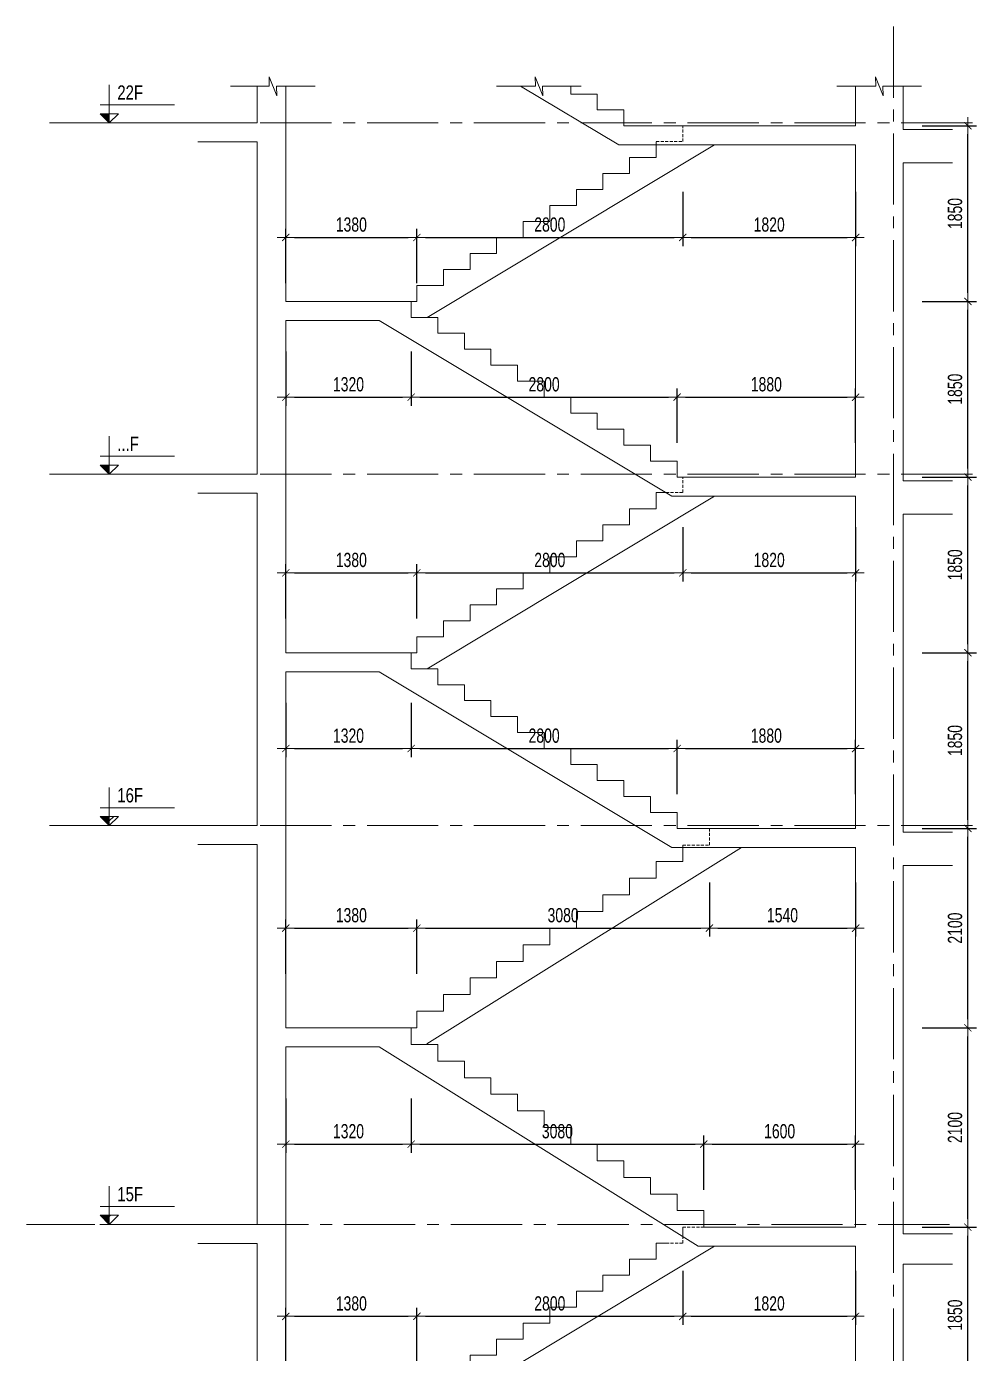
# Model space of a CAD drawing. Header units: millimetres. Extents: x -179076 to 100718, y -27473 to 38481.
# Drawn here: x 12497 to 22499, y -10800 to 3173 of the extents above; entities that cross this region are included whole.
import ezdxf

# ---------------------------------------------------------------- set-up
doc = ezdxf.new("R2010")
doc.units = ezdxf.units.MM
doc.linetypes.add('CENTER2', pattern=[1.125, 0.75, -0.125, 0.125, -0.125])
doc.linetypes.add('HIDDEN2', pattern=[4.7625, 3.175, -1.5875])
doc.layers.get('Defpoints').update_dxf_attribs({"color": 151, "lineweight": 9})
for name, color, linetype, lineweight in [('NDC_S_ANNO', 7, 'Continuous', 20), ('NDC_S_AXIS', 5, 'CENTER2', 13), ('NDC_S_CONTINUOUS', 3, 'Continuous', 20), ('NDC_S_DIM', 1, 'Continuous', 15), ('NDC_S_HIDDEN', 8, 'HIDDEN2', 13), ('NDC_S_SLAB', 2, 'Continuous', 20), ('NDC_S_SYMBOL', 1, 'Continuous', 15), ('NDC_S_TEXT SYMBOL', 7, 'Continuous', 20), ('NDC_S_VN TEXT', 7, 'Continuous', 20)]:
    doc.layers.add(name, color=color, linetype=linetype, lineweight=lineweight)
doc.styles.add('NDC_ANNO', font='', dxfattribs={"width": 0.8})
doc.styles.add('NDC_DIM', font='', dxfattribs={"width": 0.75})
doc.styles.get('NDC_ANNO').set_extended_font_data('Dotum')
doc.styles.get('NDC_DIM').set_extended_font_data('Dotum')
doc.dimstyles.new('NDC_dim_60', dxfattribs={"dimscale": 60, "dimtxt": 2.5, "dimasz": 1.5, "dimexe": 1.5, "dimexo": 2.5, "dimgap": 1, "dimtad": 1, "dimdec": 0, "dimzin": 0, "dimdsep": 46, "dimtxsty": 'NDC_DIM', "dimblk": 'DIMMARK', "dimcen": 0.09, "dimdle": 1.2, "dimclrd": 1, "dimclre": 1, "dimclrt": 3, "dimadec": 0, "dimazin": 0, "dimtfac": 1, "dimtdec": 0, "dimtix": 1, "dimtofl": 0, "dimtmove": 0, "dimatfit": 3, "dimfxl": 8, "dimfxlon": 1, "dimtolj": 1, "dimtzin": 0, "dimarcsym": 0})

# ---------------------------------------------------------------- blocks, each defined once
blk = doc.blocks.new('kata_block_CT')
at = {"layer": 'NDC_S_ANNO'}
blk.add_hatch(color=3, dxfattribs=at).paths.add_polyline_path([(0, 1.6), (-1.61, 1.6), (0, 0)])
at = {"layer": 'NDC_S_ANNO', "ltscale": 50}
h = blk.add_hatch(dxfattribs=at)
h.set_pattern_fill('ANSI31', color=256, scale=1.406, style=0)
h.paths.add_polyline_path([(0, 1.6), (0, 0), (1.61, 1.6)])
for p, q in [((-1.59, 3.14), (11.47, 3.14)), ((11.56, 0), (-1.64, 0))]:
    blk.add_line(p, q, dxfattribs=at)
for points in [[(0, 6.69), (0, 0)], [(0, 0), (-1.61, 1.6), (0, 1.6)], [(0, 0), (1.61, 1.6), (0, 1.6)]]:
    blk.add_lwpolyline(points, dxfattribs=at)
at = {"layer": 'NDC_S_ANNO', "color": 8, "ltscale": 50}
blk.add_lwpolyline([(0, 0), (-1.61, 1.6), (0, 1.6)], dxfattribs=at)
at = {"layer": 'NDC_S_TEXT SYMBOL', "color": 3, "style": 'NDC_ANNO', "width": 0.8}
blk.add_attdef('CT', (1.41, 4.07), '', height=2.5, dxfattribs=at)
blk = doc.blocks.new('DIMMARK')
at = {"layer": 'NDC_S_DIM', "color": 1}
blk.add_line((-1.5, 0), (1, 0), dxfattribs=at)
at = {"layer": 'NDC_S_DIM', "color": 2, "const_width": 0.1}
blk.add_lwpolyline([(-0.42, -0.42), (0.42, 0.42)], dxfattribs=at)
blk = doc.blocks.new('*D479')
at = {"layer": 'Defpoints', "color": 0, "transparency": 16777216}
for p in [(15227, -7371), (16547, -7371), (16547, -8596)]:
    blk.add_point(p, dxfattribs=at)
at = {"layer": 'NDC_S_DIM', "color": 1, "lineweight": -2, "transparency": 16777216}
for p, q in [((15227, -8116), (15227, -8686)), ((16547, -8116), (16547, -8686)), ((15317, -8596), (16457, -8596))]:
    blk.add_line(p, q, dxfattribs=at)
at = {"layer": 'NDC_S_DIM', "color": 1, "lineweight": -2, "transparency": 16777216, "xscale": 90, "yscale": 90, "zscale": 90, "rotation": 180}
blk.add_blockref('DIMMARK', (15227, -8596), dxfattribs=at)
at = {"layer": 'NDC_S_DIM', "color": 1, "lineweight": -2, "transparency": 16777216, "xscale": 90, "yscale": 90, "zscale": 90}
blk.add_blockref('DIMMARK', (16547, -8596), dxfattribs=at)
at = {"layer": 'NDC_S_DIM', "color": 3, "transparency": 16777216, "insert": (15887, -8461), "char_height": 150, "attachment_point": 5, "style": 'NDC_DIM'}
blk.add_mtext('\\A1;1320', dxfattribs=at)
blk = doc.blocks.new('*D480')
at = {"layer": 'Defpoints', "color": 0, "transparency": 16777216}
for p in [(16547, -7371), (19627, -8596), (19627, -9471)]:
    blk.add_point(p, dxfattribs=at)
at = {"layer": 'NDC_S_DIM', "color": 1, "lineweight": -2, "transparency": 16777216}
for p, q in [((16547, -8116), (16547, -8686)), ((19627, -9076), (19627, -8506)), ((16637, -8596), (19537, -8596))]:
    blk.add_line(p, q, dxfattribs=at)
at = {"layer": 'NDC_S_DIM', "color": 1, "lineweight": -2, "transparency": 16777216, "xscale": 90, "yscale": 90, "zscale": 90, "rotation": 180}
blk.add_blockref('DIMMARK', (16547, -8596), dxfattribs=at)
at = {"layer": 'NDC_S_DIM', "color": 1, "lineweight": -2, "transparency": 16777216, "xscale": 90, "yscale": 90, "zscale": 90}
blk.add_blockref('DIMMARK', (19627, -8596), dxfattribs=at)
at = {"layer": 'NDC_S_DIM', "color": 3, "transparency": 16777216, "insert": (18087, -8461), "char_height": 150, "attachment_point": 5, "style": 'NDC_DIM'}
blk.add_mtext('\\A1;3080', dxfattribs=at)
blk = doc.blocks.new('*D481')
at = {"layer": 'Defpoints', "color": 0, "transparency": 16777216}
for p in [(21227, -8596), (19627, -9471), (21227, -9471)]:
    blk.add_point(p, dxfattribs=at)
at = {"layer": 'NDC_S_DIM', "color": 1, "lineweight": -2, "transparency": 16777216}
for p, q in [((19627, -9076), (19627, -8506)), ((21227, -9076), (21227, -8506)), ((19717, -8596), (21137, -8596))]:
    blk.add_line(p, q, dxfattribs=at)
at = {"layer": 'NDC_S_DIM', "color": 1, "lineweight": -2, "transparency": 16777216, "xscale": 90, "yscale": 90, "zscale": 90, "rotation": 180}
blk.add_blockref('DIMMARK', (19627, -8596), dxfattribs=at)
at = {"layer": 'NDC_S_DIM', "color": 1, "lineweight": -2, "transparency": 16777216, "xscale": 90, "yscale": 90, "zscale": 90}
blk.add_blockref('DIMMARK', (21227, -8596), dxfattribs=at)
at = {"layer": 'NDC_S_DIM', "color": 3, "transparency": 16777216, "insert": (20427, -8461), "char_height": 150, "attachment_point": 5, "style": 'NDC_DIM'}
blk.add_mtext('\\A1;1600', dxfattribs=at)
blk = doc.blocks.new('*D482')
at = {"layer": 'Defpoints', "color": 0, "transparency": 16777216}
for p in [(16607, -6321), (15227, -7371), (16607, -7371)]:
    blk.add_point(p, dxfattribs=at)
at = {"layer": 'NDC_S_DIM', "color": 1, "lineweight": -2, "transparency": 16777216}
for p, q in [((15227, -6801), (15227, -6231)), ((16607, -6801), (16607, -6231)), ((15317, -6321), (16517, -6321))]:
    blk.add_line(p, q, dxfattribs=at)
at = {"layer": 'NDC_S_DIM', "color": 1, "lineweight": -2, "transparency": 16777216, "xscale": 90, "yscale": 90, "zscale": 90, "rotation": 180}
blk.add_blockref('DIMMARK', (15227, -6321), dxfattribs=at)
at = {"layer": 'NDC_S_DIM', "color": 1, "lineweight": -2, "transparency": 16777216, "xscale": 90, "yscale": 90, "zscale": 90}
blk.add_blockref('DIMMARK', (16607, -6321), dxfattribs=at)
at = {"layer": 'NDC_S_DIM', "color": 3, "transparency": 16777216, "insert": (15917, -6186), "char_height": 150, "attachment_point": 5, "style": 'NDC_DIM'}
blk.add_mtext('\\A1;1380', dxfattribs=at)
blk = doc.blocks.new('*D483')
at = {"layer": 'Defpoints', "color": 0, "transparency": 16777216}
for p in [(19687, -5446), (19687, -6321), (16607, -7371)]:
    blk.add_point(p, dxfattribs=at)
at = {"layer": 'NDC_S_DIM', "color": 1, "lineweight": -2, "transparency": 16777216}
for p, q in [((19687, -5841), (19687, -6411)), ((16607, -6801), (16607, -6231)), ((16697, -6321), (19597, -6321))]:
    blk.add_line(p, q, dxfattribs=at)
at = {"layer": 'NDC_S_DIM', "color": 1, "lineweight": -2, "transparency": 16777216, "xscale": 90, "yscale": 90, "zscale": 90, "rotation": 180}
blk.add_blockref('DIMMARK', (16607, -6321), dxfattribs=at)
at = {"layer": 'NDC_S_DIM', "color": 1, "lineweight": -2, "transparency": 16777216, "xscale": 90, "yscale": 90, "zscale": 90}
blk.add_blockref('DIMMARK', (19687, -6321), dxfattribs=at)
at = {"layer": 'NDC_S_DIM', "color": 3, "transparency": 16777216, "insert": (18147, -6186), "char_height": 150, "attachment_point": 5, "style": 'NDC_DIM'}
blk.add_mtext('\\A1;3080', dxfattribs=at)
blk = doc.blocks.new('*D484')
at = {"layer": 'Defpoints', "color": 0, "transparency": 16777216}
for p in [(19687, -5446), (21227, -5471), (21227, -6321)]:
    blk.add_point(p, dxfattribs=at)
at = {"layer": 'NDC_S_DIM', "color": 1, "lineweight": -2, "transparency": 16777216}
for p, q in [((19687, -5841), (19687, -6411)), ((21227, -5841), (21227, -6411)), ((19777, -6321), (21137, -6321))]:
    blk.add_line(p, q, dxfattribs=at)
at = {"layer": 'NDC_S_DIM', "color": 1, "lineweight": -2, "transparency": 16777216, "xscale": 90, "yscale": 90, "zscale": 90, "rotation": 180}
blk.add_blockref('DIMMARK', (19687, -6321), dxfattribs=at)
at = {"layer": 'NDC_S_DIM', "color": 1, "lineweight": -2, "transparency": 16777216, "xscale": 90, "yscale": 90, "zscale": 90}
blk.add_blockref('DIMMARK', (21227, -6321), dxfattribs=at)
at = {"layer": 'NDC_S_DIM', "color": 3, "transparency": 16777216, "insert": (20457, -6186), "char_height": 150, "attachment_point": 5, "style": 'NDC_DIM'}
blk.add_mtext('\\A1;1540', dxfattribs=at)
blk = doc.blocks.new('*D485')
at = {"layer": 'Defpoints', "color": 0, "transparency": 16777216}
for p in [(16547, -3421), (15227, -3621), (16547, -4430)]:
    blk.add_point(p, dxfattribs=at)
at = {"layer": 'NDC_S_DIM', "color": 1, "lineweight": -2, "transparency": 16777216}
for p, q in [((15227, -3950), (15227, -4520)), ((16547, -3950), (16547, -4520)), ((15317, -4430), (16457, -4430))]:
    blk.add_line(p, q, dxfattribs=at)
at = {"layer": 'NDC_S_DIM', "color": 1, "lineweight": -2, "transparency": 16777216, "xscale": 90, "yscale": 90, "zscale": 90, "rotation": 180}
blk.add_blockref('DIMMARK', (15227, -4430), dxfattribs=at)
at = {"layer": 'NDC_S_DIM', "color": 1, "lineweight": -2, "transparency": 16777216, "xscale": 90, "yscale": 90, "zscale": 90}
blk.add_blockref('DIMMARK', (16547, -4430), dxfattribs=at)
at = {"layer": 'NDC_S_DIM', "color": 3, "transparency": 16777216, "insert": (15887, -4295), "char_height": 150, "attachment_point": 5, "style": 'NDC_DIM'}
blk.add_mtext('\\A1;1320', dxfattribs=at)
blk = doc.blocks.new('*D486')
at = {"layer": 'Defpoints', "color": 0, "transparency": 16777216}
for p in [(16547, -3421), (19347, -4430), (19347, -5271)]:
    blk.add_point(p, dxfattribs=at)
at = {"layer": 'NDC_S_DIM', "color": 1, "lineweight": -2, "transparency": 16777216}
for p, q in [((16547, -3950), (16547, -4520)), ((16637, -4430), (19257, -4430)), ((19347, -4910), (19347, -4340))]:
    blk.add_line(p, q, dxfattribs=at)
at = {"layer": 'NDC_S_DIM', "color": 1, "lineweight": -2, "transparency": 16777216, "xscale": 90, "yscale": 90, "zscale": 90, "rotation": 180}
blk.add_blockref('DIMMARK', (16547, -4430), dxfattribs=at)
at = {"layer": 'NDC_S_DIM', "color": 1, "lineweight": -2, "transparency": 16777216, "xscale": 90, "yscale": 90, "zscale": 90}
blk.add_blockref('DIMMARK', (19347, -4430), dxfattribs=at)
at = {"layer": 'NDC_S_DIM', "color": 3, "transparency": 16777216, "insert": (17947, -4295), "char_height": 150, "attachment_point": 5, "style": 'NDC_DIM'}
blk.add_mtext('\\A1;2800', dxfattribs=at)
blk = doc.blocks.new('*D487')
at = {"layer": 'Defpoints', "color": 0, "transparency": 16777216}
for p in [(21227, -4430), (19347, -5271), (21227, -5271)]:
    blk.add_point(p, dxfattribs=at)
at = {"layer": 'NDC_S_DIM', "color": 1, "lineweight": -2, "transparency": 16777216}
for p, q in [((19347, -4910), (19347, -4340)), ((19437, -4430), (21137, -4430)), ((21227, -4910), (21227, -4340))]:
    blk.add_line(p, q, dxfattribs=at)
at = {"layer": 'NDC_S_DIM', "color": 1, "lineweight": -2, "transparency": 16777216, "xscale": 90, "yscale": 90, "zscale": 90, "rotation": 180}
blk.add_blockref('DIMMARK', (19347, -4430), dxfattribs=at)
at = {"layer": 'NDC_S_DIM', "color": 1, "lineweight": -2, "transparency": 16777216, "xscale": 90, "yscale": 90, "zscale": 90}
blk.add_blockref('DIMMARK', (21227, -4430), dxfattribs=at)
at = {"layer": 'NDC_S_DIM', "color": 3, "transparency": 16777216, "insert": (20287, -4295), "char_height": 150, "attachment_point": 5, "style": 'NDC_DIM'}
blk.add_mtext('\\A1;1880', dxfattribs=at)
blk = doc.blocks.new('*D488')
at = {"layer": 'Defpoints', "color": 0, "transparency": 16777216}
for p in [(16607, -2580), (15227, -3421), (16607, -3421)]:
    blk.add_point(p, dxfattribs=at)
at = {"layer": 'NDC_S_DIM', "color": 1, "lineweight": -2, "transparency": 16777216}
for p, q in [((15227, -3060), (15227, -2490)), ((16607, -3060), (16607, -2490)), ((15317, -2580), (16517, -2580))]:
    blk.add_line(p, q, dxfattribs=at)
at = {"layer": 'NDC_S_DIM', "color": 1, "lineweight": -2, "transparency": 16777216, "xscale": 90, "yscale": 90, "zscale": 90, "rotation": 180}
blk.add_blockref('DIMMARK', (15227, -2580), dxfattribs=at)
at = {"layer": 'NDC_S_DIM', "color": 1, "lineweight": -2, "transparency": 16777216, "xscale": 90, "yscale": 90, "zscale": 90}
blk.add_blockref('DIMMARK', (16607, -2580), dxfattribs=at)
at = {"layer": 'NDC_S_DIM', "color": 3, "transparency": 16777216, "insert": (15917, -2445), "char_height": 150, "attachment_point": 5, "style": 'NDC_DIM'}
blk.add_mtext('\\A1;1380', dxfattribs=at)
blk = doc.blocks.new('*D489')
at = {"layer": 'Defpoints', "color": 0, "transparency": 16777216}
for p in [(19407, -1732), (19407, -2580), (16607, -3421)]:
    blk.add_point(p, dxfattribs=at)
at = {"layer": 'NDC_S_DIM', "color": 1, "lineweight": -2, "transparency": 16777216}
for p, q in [((19407, -2100), (19407, -2670)), ((16607, -3060), (16607, -2490)), ((16697, -2580), (19317, -2580))]:
    blk.add_line(p, q, dxfattribs=at)
at = {"layer": 'NDC_S_DIM', "color": 1, "lineweight": -2, "transparency": 16777216, "xscale": 90, "yscale": 90, "zscale": 90, "rotation": 180}
blk.add_blockref('DIMMARK', (16607, -2580), dxfattribs=at)
at = {"layer": 'NDC_S_DIM', "color": 1, "lineweight": -2, "transparency": 16777216, "xscale": 90, "yscale": 90, "zscale": 90}
blk.add_blockref('DIMMARK', (19407, -2580), dxfattribs=at)
at = {"layer": 'NDC_S_DIM', "color": 3, "transparency": 16777216, "insert": (18007, -2445), "char_height": 150, "attachment_point": 5, "style": 'NDC_DIM'}
blk.add_mtext('\\A1;2800', dxfattribs=at)
blk = doc.blocks.new('*D490')
at = {"layer": 'Defpoints', "color": 0, "transparency": 16777216}
for p in [(19407, -1732), (21227, -1771), (21227, -2580)]:
    blk.add_point(p, dxfattribs=at)
at = {"layer": 'NDC_S_DIM', "color": 1, "lineweight": -2, "transparency": 16777216}
for p, q in [((19407, -2100), (19407, -2670)), ((21227, -2100), (21227, -2670)), ((19497, -2580), (21137, -2580))]:
    blk.add_line(p, q, dxfattribs=at)
at = {"layer": 'NDC_S_DIM', "color": 1, "lineweight": -2, "transparency": 16777216, "xscale": 90, "yscale": 90, "zscale": 90, "rotation": 180}
blk.add_blockref('DIMMARK', (19407, -2580), dxfattribs=at)
at = {"layer": 'NDC_S_DIM', "color": 1, "lineweight": -2, "transparency": 16777216, "xscale": 90, "yscale": 90, "zscale": 90}
blk.add_blockref('DIMMARK', (21227, -2580), dxfattribs=at)
at = {"layer": 'NDC_S_DIM', "color": 3, "transparency": 16777216, "insert": (20317, -2445), "char_height": 150, "attachment_point": 5, "style": 'NDC_DIM'}
blk.add_mtext('\\A1;1820', dxfattribs=at)
blk = doc.blocks.new('*D491')
at = {"layer": 'Defpoints', "color": 0, "transparency": 16777216}
for p in [(15227, 279), (16547, 279), (16547, -730)]:
    blk.add_point(p, dxfattribs=at)
at = {"layer": 'NDC_S_DIM', "color": 1, "lineweight": -2, "transparency": 16777216}
for p, q in [((15227, -250), (15227, -820)), ((16547, -250), (16547, -820)), ((15317, -730), (16457, -730))]:
    blk.add_line(p, q, dxfattribs=at)
at = {"layer": 'NDC_S_DIM', "color": 1, "lineweight": -2, "transparency": 16777216, "xscale": 90, "yscale": 90, "zscale": 90, "rotation": 180}
blk.add_blockref('DIMMARK', (15227, -730), dxfattribs=at)
at = {"layer": 'NDC_S_DIM', "color": 1, "lineweight": -2, "transparency": 16777216, "xscale": 90, "yscale": 90, "zscale": 90}
blk.add_blockref('DIMMARK', (16547, -730), dxfattribs=at)
at = {"layer": 'NDC_S_DIM', "color": 3, "transparency": 16777216, "insert": (15887, -595), "char_height": 150, "attachment_point": 5, "style": 'NDC_DIM'}
blk.add_mtext('\\A1;1320', dxfattribs=at)
blk = doc.blocks.new('*D492')
at = {"layer": 'Defpoints', "color": 0, "transparency": 16777216}
for p in [(16547, 279), (19347, -730), (19347, -1571)]:
    blk.add_point(p, dxfattribs=at)
at = {"layer": 'NDC_S_DIM', "color": 1, "lineweight": -2, "transparency": 16777216}
for p, q in [((16547, -250), (16547, -820)), ((19347, -1210), (19347, -640)), ((16637, -730), (19257, -730))]:
    blk.add_line(p, q, dxfattribs=at)
at = {"layer": 'NDC_S_DIM', "color": 1, "lineweight": -2, "transparency": 16777216, "xscale": 90, "yscale": 90, "zscale": 90, "rotation": 180}
blk.add_blockref('DIMMARK', (16547, -730), dxfattribs=at)
at = {"layer": 'NDC_S_DIM', "color": 1, "lineweight": -2, "transparency": 16777216, "xscale": 90, "yscale": 90, "zscale": 90}
blk.add_blockref('DIMMARK', (19347, -730), dxfattribs=at)
at = {"layer": 'NDC_S_DIM', "color": 3, "transparency": 16777216, "insert": (17947, -595), "char_height": 150, "attachment_point": 5, "style": 'NDC_DIM'}
blk.add_mtext('\\A1;2800', dxfattribs=at)
blk = doc.blocks.new('*D493')
at = {"layer": 'Defpoints', "color": 0, "transparency": 16777216}
for p in [(21227, -730), (19347, -1571), (21227, -1571)]:
    blk.add_point(p, dxfattribs=at)
at = {"layer": 'NDC_S_DIM', "color": 1, "lineweight": -2, "transparency": 16777216}
for p, q in [((19347, -1210), (19347, -640)), ((21227, -1210), (21227, -640)), ((19437, -730), (21137, -730))]:
    blk.add_line(p, q, dxfattribs=at)
at = {"layer": 'NDC_S_DIM', "color": 1, "lineweight": -2, "transparency": 16777216, "xscale": 90, "yscale": 90, "zscale": 90, "rotation": 180}
blk.add_blockref('DIMMARK', (19347, -730), dxfattribs=at)
at = {"layer": 'NDC_S_DIM', "color": 1, "lineweight": -2, "transparency": 16777216, "xscale": 90, "yscale": 90, "zscale": 90}
blk.add_blockref('DIMMARK', (21227, -730), dxfattribs=at)
at = {"layer": 'NDC_S_DIM', "color": 3, "transparency": 16777216, "insert": (20287, -595), "char_height": 150, "attachment_point": 5, "style": 'NDC_DIM'}
blk.add_mtext('\\A1;1880', dxfattribs=at)
blk = doc.blocks.new('*D494')
at = {"layer": 'Defpoints', "color": 0, "transparency": 16777216}
for p in [(16607, 952), (15227, 279), (16607, 279)]:
    blk.add_point(p, dxfattribs=at)
at = {"layer": 'NDC_S_DIM', "color": 1, "lineweight": -2, "transparency": 16777216}
for p, q in [((15227, 472), (15227, 1042)), ((16607, 472), (16607, 1042)), ((15317, 952), (16517, 952))]:
    blk.add_line(p, q, dxfattribs=at)
at = {"layer": 'NDC_S_DIM', "color": 1, "lineweight": -2, "transparency": 16777216, "xscale": 90, "yscale": 90, "zscale": 90, "rotation": 180}
blk.add_blockref('DIMMARK', (15227, 952), dxfattribs=at)
at = {"layer": 'NDC_S_DIM', "color": 1, "lineweight": -2, "transparency": 16777216, "xscale": 90, "yscale": 90, "zscale": 90}
blk.add_blockref('DIMMARK', (16607, 952), dxfattribs=at)
at = {"layer": 'NDC_S_DIM', "color": 3, "transparency": 16777216, "insert": (15917, 1087), "char_height": 150, "attachment_point": 5, "style": 'NDC_DIM'}
blk.add_mtext('\\A1;1380', dxfattribs=at)
blk = doc.blocks.new('*D495')
at = {"layer": 'Defpoints', "color": 0, "transparency": 16777216}
for p in [(19407, 1961), (19407, 952), (16607, 279)]:
    blk.add_point(p, dxfattribs=at)
at = {"layer": 'NDC_S_DIM', "color": 1, "lineweight": -2, "transparency": 16777216}
for p, q in [((19407, 1432), (19407, 862)), ((16607, 472), (16607, 1042)), ((16697, 952), (19317, 952))]:
    blk.add_line(p, q, dxfattribs=at)
at = {"layer": 'NDC_S_DIM', "color": 1, "lineweight": -2, "transparency": 16777216, "xscale": 90, "yscale": 90, "zscale": 90, "rotation": 180}
blk.add_blockref('DIMMARK', (16607, 952), dxfattribs=at)
at = {"layer": 'NDC_S_DIM', "color": 1, "lineweight": -2, "transparency": 16777216, "xscale": 90, "yscale": 90, "zscale": 90}
blk.add_blockref('DIMMARK', (19407, 952), dxfattribs=at)
at = {"layer": 'NDC_S_DIM', "color": 3, "transparency": 16777216, "insert": (18007, 1087), "char_height": 150, "attachment_point": 5, "style": 'NDC_DIM'}
blk.add_mtext('\\A1;2800', dxfattribs=at)
blk = doc.blocks.new('*D496')
at = {"layer": 'Defpoints', "color": 0, "transparency": 16777216}
for p in [(19407, 1961), (21227, 1929), (21227, 952)]:
    blk.add_point(p, dxfattribs=at)
at = {"layer": 'NDC_S_DIM', "color": 1, "lineweight": -2, "transparency": 16777216}
for p, q in [((19407, 1432), (19407, 862)), ((21227, 1432), (21227, 862)), ((19497, 952), (21137, 952))]:
    blk.add_line(p, q, dxfattribs=at)
at = {"layer": 'NDC_S_DIM', "color": 1, "lineweight": -2, "transparency": 16777216, "xscale": 90, "yscale": 90, "zscale": 90, "rotation": 180}
blk.add_blockref('DIMMARK', (19407, 952), dxfattribs=at)
at = {"layer": 'NDC_S_DIM', "color": 1, "lineweight": -2, "transparency": 16777216, "xscale": 90, "yscale": 90, "zscale": 90}
blk.add_blockref('DIMMARK', (21227, 952), dxfattribs=at)
at = {"layer": 'NDC_S_DIM', "color": 3, "transparency": 16777216, "insert": (20317, 1087), "char_height": 150, "attachment_point": 5, "style": 'NDC_DIM'}
blk.add_mtext('\\A1;1820', dxfattribs=at)
blk = doc.blocks.new('*D500')
at = {"layer": 'Defpoints', "color": 0, "transparency": 16777216}
for p in [(16607, -10409), (15227, -11321), (16607, -11321)]:
    blk.add_point(p, dxfattribs=at)
at = {"layer": 'NDC_S_DIM', "color": 1, "lineweight": -2, "transparency": 16777216}
for p, q in [((15227, -10889), (15227, -10319)), ((16607, -10889), (16607, -10319)), ((15317, -10409), (16517, -10409))]:
    blk.add_line(p, q, dxfattribs=at)
at = {"layer": 'NDC_S_DIM', "color": 1, "lineweight": -2, "transparency": 16777216, "xscale": 90, "yscale": 90, "zscale": 90, "rotation": 180}
blk.add_blockref('DIMMARK', (15227, -10409), dxfattribs=at)
at = {"layer": 'NDC_S_DIM', "color": 1, "lineweight": -2, "transparency": 16777216, "xscale": 90, "yscale": 90, "zscale": 90}
blk.add_blockref('DIMMARK', (16607, -10409), dxfattribs=at)
at = {"layer": 'NDC_S_DIM', "color": 3, "transparency": 16777216, "insert": (15917, -10274), "char_height": 150, "attachment_point": 5, "style": 'NDC_DIM'}
blk.add_mtext('\\A1;1380', dxfattribs=at)
blk = doc.blocks.new('*D501')
at = {"layer": 'Defpoints', "color": 0, "transparency": 16777216}
for p in [(19407, -9639), (19407, -10409), (16607, -11321)]:
    blk.add_point(p, dxfattribs=at)
at = {"layer": 'NDC_S_DIM', "color": 1, "lineweight": -2, "transparency": 16777216}
for p, q in [((19407, -9929), (19407, -10499)), ((16607, -10889), (16607, -10319)), ((16697, -10409), (19317, -10409))]:
    blk.add_line(p, q, dxfattribs=at)
at = {"layer": 'NDC_S_DIM', "color": 1, "lineweight": -2, "transparency": 16777216, "xscale": 90, "yscale": 90, "zscale": 90, "rotation": 180}
blk.add_blockref('DIMMARK', (16607, -10409), dxfattribs=at)
at = {"layer": 'NDC_S_DIM', "color": 1, "lineweight": -2, "transparency": 16777216, "xscale": 90, "yscale": 90, "zscale": 90}
blk.add_blockref('DIMMARK', (19407, -10409), dxfattribs=at)
at = {"layer": 'NDC_S_DIM', "color": 3, "transparency": 16777216, "insert": (18007, -10274), "char_height": 150, "attachment_point": 5, "style": 'NDC_DIM'}
blk.add_mtext('\\A1;2800', dxfattribs=at)
blk = doc.blocks.new('*D502')
at = {"layer": 'Defpoints', "color": 0, "transparency": 16777216}
for p in [(19407, -9639), (21227, -9671), (21227, -10409)]:
    blk.add_point(p, dxfattribs=at)
at = {"layer": 'NDC_S_DIM', "color": 1, "lineweight": -2, "transparency": 16777216}
for p, q in [((19407, -9929), (19407, -10499)), ((21227, -9929), (21227, -10499)), ((19497, -10409), (21137, -10409))]:
    blk.add_line(p, q, dxfattribs=at)
at = {"layer": 'NDC_S_DIM', "color": 1, "lineweight": -2, "transparency": 16777216, "xscale": 90, "yscale": 90, "zscale": 90, "rotation": 180}
blk.add_blockref('DIMMARK', (19407, -10409), dxfattribs=at)
at = {"layer": 'NDC_S_DIM', "color": 1, "lineweight": -2, "transparency": 16777216, "xscale": 90, "yscale": 90, "zscale": 90}
blk.add_blockref('DIMMARK', (21227, -10409), dxfattribs=at)
at = {"layer": 'NDC_S_DIM', "color": 3, "transparency": 16777216, "insert": (20317, -10274), "char_height": 150, "attachment_point": 5, "style": 'NDC_DIM'}
blk.add_mtext('\\A1;1820', dxfattribs=at)
blk = doc.blocks.new('*D430')
at = {"layer": 'Defpoints', "color": 0, "transparency": 16777216}
for p in [(19627, -9471), (22409, -9471), (16607, -11321)]:
    blk.add_point(p, dxfattribs=at)
at = {"layer": 'NDC_S_DIM', "color": 1, "lineweight": -2, "transparency": 16777216}
for p, q in [((21929, -9471), (22499, -9471)), ((22409, -11231), (22409, -9561)), ((21929, -11321), (22499, -11321))]:
    blk.add_line(p, q, dxfattribs=at)
at = {"layer": 'NDC_S_DIM', "color": 1, "lineweight": -2, "transparency": 16777216, "xscale": 90, "yscale": 90, "zscale": 90}
for p, rotation in [((22409, -9471), 90), ((22409, -11321), 270)]:
    blk.add_blockref('DIMMARK', p, dxfattribs=dict(at, rotation=rotation))
at = {"layer": 'NDC_S_DIM', "color": 3, "transparency": 16777216, "insert": (22274, -10396), "char_height": 150, "attachment_point": 5, "rotation": 90, "style": 'NDC_DIM'}
blk.add_mtext('\\A1;1850', dxfattribs=at)
blk = doc.blocks.new('*D431')
at = {"layer": 'Defpoints', "color": 0, "transparency": 16777216}
for p in [(16607, -7371), (22409, -7371), (19627, -9471)]:
    blk.add_point(p, dxfattribs=at)
at = {"layer": 'NDC_S_DIM', "color": 1, "lineweight": -2, "transparency": 16777216}
for p, q in [((21929, -7371), (22499, -7371)), ((22409, -9381), (22409, -7461)), ((21929, -9471), (22499, -9471))]:
    blk.add_line(p, q, dxfattribs=at)
at = {"layer": 'NDC_S_DIM', "color": 1, "lineweight": -2, "transparency": 16777216, "xscale": 90, "yscale": 90, "zscale": 90}
for p, rotation in [((22409, -7371), 90), ((22409, -9471), 270)]:
    blk.add_blockref('DIMMARK', p, dxfattribs=dict(at, rotation=rotation))
at = {"layer": 'NDC_S_DIM', "color": 3, "transparency": 16777216, "insert": (22274, -8421), "char_height": 150, "attachment_point": 5, "rotation": 90, "style": 'NDC_DIM'}
blk.add_mtext('\\A1;2100', dxfattribs=at)
blk = doc.blocks.new('*D432')
at = {"layer": 'Defpoints', "color": 0, "transparency": 16777216}
for p in [(19347, -5271), (22409, -5271), (16607, -7371)]:
    blk.add_point(p, dxfattribs=at)
at = {"layer": 'NDC_S_DIM', "color": 1, "lineweight": -2, "transparency": 16777216}
for p, q in [((21929, -5271), (22499, -5271)), ((22409, -7281), (22409, -5361)), ((21929, -7371), (22499, -7371))]:
    blk.add_line(p, q, dxfattribs=at)
at = {"layer": 'NDC_S_DIM', "color": 1, "lineweight": -2, "transparency": 16777216, "xscale": 90, "yscale": 90, "zscale": 90}
for p, rotation in [((22409, -5271), 90), ((22409, -7371), 270)]:
    blk.add_blockref('DIMMARK', p, dxfattribs=dict(at, rotation=rotation))
at = {"layer": 'NDC_S_DIM', "color": 3, "transparency": 16777216, "insert": (22274, -6321), "char_height": 150, "attachment_point": 5, "rotation": 90, "style": 'NDC_DIM'}
blk.add_mtext('\\A1;2100', dxfattribs=at)
blk = doc.blocks.new('*D433')
at = {"layer": 'Defpoints', "color": 0, "transparency": 16777216}
for p in [(16607, -3421), (22409, -3421), (19347, -5271)]:
    blk.add_point(p, dxfattribs=at)
at = {"layer": 'NDC_S_DIM', "color": 1, "lineweight": -2, "transparency": 16777216}
for p, q in [((21929, -3421), (22499, -3421)), ((22409, -5181), (22409, -3511)), ((21929, -5271), (22499, -5271))]:
    blk.add_line(p, q, dxfattribs=at)
at = {"layer": 'NDC_S_DIM', "color": 1, "lineweight": -2, "transparency": 16777216, "xscale": 90, "yscale": 90, "zscale": 90}
for p, rotation in [((22409, -3421), 90), ((22409, -5271), 270)]:
    blk.add_blockref('DIMMARK', p, dxfattribs=dict(at, rotation=rotation))
at = {"layer": 'NDC_S_DIM', "color": 3, "transparency": 16777216, "insert": (22274, -4346), "char_height": 150, "attachment_point": 5, "rotation": 90, "style": 'NDC_DIM'}
blk.add_mtext('\\A1;1850', dxfattribs=at)
blk = doc.blocks.new('*D434')
at = {"layer": 'Defpoints', "color": 0, "transparency": 16777216}
for p in [(19347, -1571), (22409, -1571), (16607, -3421)]:
    blk.add_point(p, dxfattribs=at)
at = {"layer": 'NDC_S_DIM', "color": 1, "lineweight": -2, "transparency": 16777216}
for p, q in [((21929, -1571), (22499, -1571)), ((22409, -3331), (22409, -1661)), ((21929, -3421), (22499, -3421))]:
    blk.add_line(p, q, dxfattribs=at)
at = {"layer": 'NDC_S_DIM', "color": 1, "lineweight": -2, "transparency": 16777216, "xscale": 90, "yscale": 90, "zscale": 90}
for p, rotation in [((22409, -1571), 90), ((22409, -3421), 270)]:
    blk.add_blockref('DIMMARK', p, dxfattribs=dict(at, rotation=rotation))
at = {"layer": 'NDC_S_DIM', "color": 3, "transparency": 16777216, "insert": (22274, -2496), "char_height": 150, "attachment_point": 5, "rotation": 90, "style": 'NDC_DIM'}
blk.add_mtext('\\A1;1850', dxfattribs=at)
blk = doc.blocks.new('*D435')
at = {"layer": 'Defpoints', "color": 0, "transparency": 16777216}
for p in [(16607, 279), (22409, 279), (19347, -1571)]:
    blk.add_point(p, dxfattribs=at)
at = {"layer": 'NDC_S_DIM', "color": 1, "lineweight": -2, "transparency": 16777216}
for p, q in [((21929, 279), (22499, 279)), ((22409, -1481), (22409, 189)), ((21929, -1571), (22499, -1571))]:
    blk.add_line(p, q, dxfattribs=at)
at = {"layer": 'NDC_S_DIM', "color": 1, "lineweight": -2, "transparency": 16777216, "xscale": 90, "yscale": 90, "zscale": 90}
for p, rotation in [((22409, 279), 90), ((22409, -1571), 270)]:
    blk.add_blockref('DIMMARK', p, dxfattribs=dict(at, rotation=rotation))
at = {"layer": 'NDC_S_DIM', "color": 3, "transparency": 16777216, "insert": (22274, -646), "char_height": 150, "attachment_point": 5, "rotation": 90, "style": 'NDC_DIM'}
blk.add_mtext('\\A1;1850', dxfattribs=at)
blk = doc.blocks.new('*D436')
at = {"layer": 'Defpoints', "color": 0, "transparency": 16777216}
for p in [(18787, 2129), (22409, 2129), (16607, 279)]:
    blk.add_point(p, dxfattribs=at)
at = {"layer": 'NDC_S_DIM', "color": 1, "lineweight": -2, "transparency": 16777216}
for p, q in [((21929, 2129), (22499, 2129)), ((22409, 369), (22409, 2039)), ((21929, 279), (22499, 279))]:
    blk.add_line(p, q, dxfattribs=at)
at = {"layer": 'NDC_S_DIM', "color": 1, "lineweight": -2, "transparency": 16777216, "xscale": 90, "yscale": 90, "zscale": 90}
for p, rotation in [((22409, 2129), 90), ((22409, 279), 270)]:
    blk.add_blockref('DIMMARK', p, dxfattribs=dict(at, rotation=rotation))
at = {"layer": 'NDC_S_DIM', "color": 3, "transparency": 16777216, "insert": (22274, 1204), "char_height": 150, "attachment_point": 5, "rotation": 90, "style": 'NDC_DIM'}
blk.add_mtext('\\A1;1850', dxfattribs=at)

msp = doc.modelspace()

# ---------------------------------------------------------------- linework, layer by layer
at = {"layer": 'NDC_S_AXIS', "ltscale": 1000}
for p, q in [((21627, 3173.2), (21627, -25794.5)), ((22457.7, 2158.9), (12740.4, 2158.9)), ((22457.7, -1541.1), (12740.4, -1541.1)), ((22457.7, -1541.1), (12740.4, -1541.1)), ((22457.7, -5241.1), (12740.4, -5241.1)), ((22214.5, -9441.1), (12497.1, -9441.1))]:
    msp.add_line(p, q, dxfattribs=at)
at = {"layer": 'NDC_S_CONTINUOUS'}
for p, q in [((19742.5, 1928.9), (16715.4, 110.8)), ((19742.5, -1771.1), (16715.4, -3589.2)), ((16713, -7540.7), (20024.4, -5471.1)), ((19742.5, -9671.1), (16715.4, -11489.2))]:
    msp.add_line(p, q, dxfattribs=at)
for points in [[(19127, 1928.9), (19127, 1792.6), (18847, 1792.6), (18847, 1624.4), (18567, 1624.4), (18567, 1456.2), (18287, 1456.2), (18287, 1288), (18007, 1288), (18007, 1119.8), (17727, 1119.8), (17727, 951.7), (17447, 951.7), (17447, 783.5), (17167, 783.5), (17167, 615.3), (16887, 615.3), (16887, 447.1), (16607, 447.1), (16607, 278.9), (16547, 278.9)], [(19227.2, -1732.4), (19127, -1732.4), (19127, -1907.4), (18847, -1907.4), (18847, -2075.6), (18567, -2075.6), (18567, -2243.8), (18287, -2243.8), (18287, -2412), (18007, -2412), (18007, -2580.2), (17727, -2580.2), (17727, -2748.3), (17447, -2748.3), (17447, -2916.5), (17167, -2916.5), (17167, -3084.7), (16887, -3084.7), (16887, -3252.9), (16607, -3252.9), (16607, -3421.1), (16547, -3421.1)], [(16547, -7371.1), (16607, -7371.1), (16607, -7196.1), (16887, -7196.1), (16887, -7021.1), (17167, -7021.1), (17167, -6846.1), (17447, -6846.1), (17447, -6671.1), (17727, -6671.1), (17727, -6496.1), (18007, -6496.1), (18007, -6321.1), (18287, -6321.1), (18287, -6146.1), (18567, -6146.1), (18567, -5971.1), (18847, -5971.1), (18847, -5796.1), (19127, -5796.1), (19127, -5621.1), (19407, -5621.1), (19407, -5471.1)], [(19238.6, -9639.2), (19127, -9639.2), (19127, -9807.4), (18847, -9807.4), (18847, -9975.6), (18567, -9975.6), (18567, -10143.8), (18287, -10143.8), (18287, -10312), (18007, -10312), (18007, -10480.2), (17727, -10480.2), (17727, -10648.3), (17447, -10648.3), (17447, -10816.5), (17167, -10816.5), (17167, -10984.7), (16887, -10984.7), (16887, -11152.9), (16607, -11152.9), (16607, -11321.1), (16547, -11321.1)]]:
    msp.add_lwpolyline(points, dxfattribs=at)
at = {"layer": 'NDC_S_HIDDEN', "ltscale": 10}
for points in [[(19127, 1928.9), (19127, 1960.8), (19407, 1960.8), (19407, 2128.9)], [(19231, -1732.4), (19407, -1732.4), (19407, -1571.1)], [(19231, -1732.4), (19407, -1732.4), (19407, -1571.1)], [(19407, -5471.1), (19407, -5446.1), (19687, -5446.1), (19687, -5271.1)], [(19231, -9639.2), (19407, -9639.2), (19407, -9475.6)], [(19231, -9639.2), (19407, -9639.2), (19407, -9475.6)], [(19407, -9569.4), (19407, -9471.1), (19627, -9471.1)], [(19407, -9569.4), (19407, -9471.1), (19627, -9471.1)]]:
    msp.add_lwpolyline(points, dxfattribs=at)
at = {"layer": 'NDC_S_SLAB'}
for p, q in [((14927, 2544.9), (14927, 2158.9)), ((14299.7, 2158.9), (14927, 2158.9)), ((14299.7, 1958.9), (14927, 1958.9)), ((14927, 1958.9), (14927, -1541.1)), ((19291.6, -1771.1), (16211.6, 78.9)), ((14299.7, -1541.1), (14927, -1541.1)), ((14299.7, -1541.1), (14927, -1541.1)), ((15227, -3421.1), (15227, -1541.1)), ((14299.7, -1741.1), (14927, -1741.1)), ((14927, -1741.1), (14927, -5241.1)), ((21227, -1771.1), (19291.6, -1771.1)), ((19291.6, -5471.1), (16211.6, -3621.1)), ((14299.7, -5241.1), (14927, -5241.1)), ((15227, -5241.1), (15227, -7371.1)), ((14299.7, -5441.1), (14927, -5441.1)), ((14927, -5441.1), (14927, -9441.1)), ((21227, -5471.1), (19291.6, -5471.1)), ((21727, -5661.1), (21727, -9541.1)), ((21727, -5661.1), (22247, -5661.1)), ((15227, -7571.1), (15227, -9441.1)), ((16209.7, -7571.1), (15227, -7571.1)), ((19569.7, -9671.1), (16209.7, -7571.1)), ((14299.7, -9441.1), (14927, -9441.1)), ((15227, -11321.1), (15227, -9441.1)), ((14299.7, -9641.1), (14927, -9641.1)), ((14927, -9641.1), (14927, -13141.1)), ((22247, -9541.1), (21727, -9541.1)), ((21227, -9671.1), (19569.7, -9671.1))]:
    msp.add_line(p, q, dxfattribs=at)
for points in [[(15227, 2544.9), (15227, 278.9)], [(21227, 1928.9), (18732, 1928.9), (17697.3, 2544.9)], [(21227, 2128.9), (18787, 2128.9), (18787, 2295.6), (18507, 2295.6), (18507, 2462.3), (18227, 2462.3), (18227, 2544.9)], [(21227, 2544.9), (21227, 2128.9)], [(21727, 2544.9), (21727, 2088.9), (22247, 2088.9)], [(21227, 1928.9), (21227, -1571.1)], [(22247, 1738.9), (21727, 1738.9), (21727, -1611.1), (22247, -1611.1)], [(21227, -1571.1), (19347, -1571.1), (19347, -1402.9), (19067, -1402.9), (19067, -1234.7), (18787, -1234.7), (18787, -1066.5), (18507, -1066.5), (18507, -898.3), (18227, -898.3), (18227, -730.2), (17947, -730.2), (17947, -562), (17667, -562), (17667, -393.8), (17387, -393.8), (17387, -225.6), (17107, -225.6), (17107, -57.4), (16827, -57.4), (16827, 110.8), (16547, 110.8), (16547, 278.9), (15227, 278.9)], [(15227, 78.9), (16211.6, 78.9)], [(15227, -1541.1), (15227, 78.9)], [(21227, -1771.1), (21227, -5271.1)], [(22247, -1961.1), (21727, -1961.1), (21727, -5311.1), (22247, -5311.1)], [(21227, -5271.1), (19347, -5271.1), (19347, -5102.9), (19067, -5102.9), (19067, -4934.7), (18787, -4934.7), (18787, -4766.5), (18507, -4766.5), (18507, -4598.3), (18227, -4598.3), (18227, -4430.2), (17947, -4430.2), (17947, -4262), (17667, -4262), (17667, -4093.8), (17387, -4093.8), (17387, -3925.6), (17107, -3925.6), (17107, -3757.4), (16827, -3757.4), (16827, -3589.2), (16547, -3589.2), (16547, -3421.1), (15227, -3421.1)], [(15227, -3621.1), (16211.6, -3621.1)], [(15227, -5241.1), (15227, -3621.1)], [(21227, -5471.1), (21227, -9471.1), (19627, -9471.1), (19627, -9296.1), (19347, -9296.1), (19347, -9121.1), (19067, -9121.1), (19067, -8946.1), (18787, -8946.1), (18787, -8771.1), (18507, -8771.1), (18507, -8596.1), (18227, -8596.1), (18227, -8421.1), (17947, -8421.1), (17947, -8246.1), (17667, -8246.1), (17667, -8071.1), (17387, -8071.1), (17387, -7896.1), (17107, -7896.1), (17107, -7721.1), (16827, -7721.1), (16827, -7546.1), (16547, -7546.1), (16547, -7371.1), (15227, -7371.1)], [(21227, -9671.1), (21227, -13171.1)], [(22247, -9861.1), (21727, -9861.1), (21727, -13211.1), (22247, -13211.1)]]:
    msp.add_lwpolyline(points, dxfattribs=at)
at = {"layer": 'NDC_S_SYMBOL', "elevation": 0}
for points in [[(14643.6, 2544.9), (15053.3, 2544.9), (15051.1, 2644.9), (15131.1, 2444.9), (15128.9, 2544.9), (15535.2, 2544.9)], [(17445, 2544.9), (17854.6, 2544.9), (17852.4, 2644.9), (17932.4, 2444.9), (17930.3, 2544.9), (18336.6, 2544.9)]]:
    msp.add_lwpolyline(points, dxfattribs=at)
at = {"layer": 'NDC_S_SYMBOL'}
msp.add_lwpolyline([(21029.6, 2544.9), (21439.2, 2544.9), (21437, 2644.9), (21517, 2444.9), (21514.8, 2544.9), (21921.1, 2544.9)], dxfattribs=at)

# ---------------------------------------------------------------- block references
at = {"layer": 'NDC_S_VN TEXT', "xscale": 60, "yscale": 60, "zscale": 60}
for p, values in [((13368.4, 2158.9), {'CT': '22F'}), ((13368.4, -1541.1), {'CT': '...F'}), ((13368.4, -5241.1), {'CT': '16F'}), ((13368.4, -9441.1), {'CT': '15F'}), ((13368.4, -9441.1), {'CT': '15F'})]:
    msp.add_blockref('kata_block_CT', p, dxfattribs=at).add_auto_attribs(values)

# ---------------------------------------------------------------- dimensions: what is measured, and where the dimension line sits
at = {"layer": 'NDC_S_DIM'}
for base, p1, p2, picture, middle in [((22409.4, 2128.9), (16607, 278.9), (18787, 2128.9), '*D436', (22274.3, 1203.9)), ((22409.4, 278.9), (19347, -1571.1), (16607, 278.9), '*D435', (22274.3, -646.1)), ((22409.4, -1571.1), (16607, -3421.1), (19347, -1571.1), '*D434', (22274.3, -2496.1)), ((22409.4, -3421.1), (19347, -5271.1), (16607, -3421.1), '*D433', (22274.3, -4346.1)), ((22409.4, -5271.1), (16607, -7371.1), (19347, -5271.1), '*D432', (22274.3, -6321.1)), ((22409.4, -7371.1), (19627, -9471.1), (16607, -7371.1), '*D431', (22274.3, -8421.1)), ((22409.4, -9471.1), (16607, -11321.1), (19627, -9471.1), '*D430', (22274.3, -10396.1))]:
    dim = msp.add_linear_dim(base=base, p1=p1, p2=p2, angle=90, dimstyle='NDC_dim_60', override={"dimtmove": 1}, dxfattribs=at)
    dim.commit()
    dim.dimension.update_dxf_attribs({"geometry": picture, "text_midpoint": middle})
for base, p1, p2, picture, middle in [((19407, 951.7), (16607, 278.9), (19407, 1960.8), '*D495', (18007, 1086.8)), ((21227, 951.7), (19407, 1960.8), (21227, 1928.9), '*D496', (20317, 1086.8)), ((19347, -730.2), (16547, 278.9), (19347, -1571.1), '*D492', (17947, -595.1)), ((21227, -730.2), (19347, -1571.1), (21227, -1571.1), '*D493', (20287, -595.1)), ((19407, -2580.2), (16607, -3421.1), (19407, -1732.4), '*D489', (18007, -2445.1)), ((21227, -2580.2), (19407, -1732.4), (21227, -1771.1), '*D490', (20317, -2445.1)), ((19347, -4430.2), (16547, -3421.1), (19347, -5271.1), '*D486', (17947, -4295.1)), ((21227, -4430.2), (19347, -5271.1), (21227, -5271.1), '*D487', (20287, -4295.1)), ((19687, -6321.1), (16607, -7371.1), (19687, -5446.1), '*D483', (18147, -6186)), ((21227, -6321.1), (19687, -5446.1), (21227, -5471.1), '*D484', (20457, -6186)), ((19627, -8596.1), (16547, -7371.1), (19627, -9471.1), '*D480', (18087, -8461)), ((21227, -8596.1), (19627, -9471.1), (21227, -9471.1), '*D481', (20427, -8461)), ((19407, -10408.7), (16607, -11321.1), (19407, -9639.2), '*D501', (18007, -10273.6)), ((21227, -10408.7), (19407, -9639.2), (21227, -9671.1), '*D502', (20317, -10273.6))]:
    dim = msp.add_linear_dim(base=base, p1=p1, p2=p2, dimstyle='NDC_dim_60', override={"dimtmove": 1}, dxfattribs=at)
    dim.commit()
    dim.dimension.update_dxf_attribs({"geometry": picture, "text_midpoint": middle})
for base, p1, p2, picture, middle in [((16607, 951.7), (15227, 278.9), (16607, 278.9), '*D494', (15917, 1086.8)), ((16547, -730.2), (15227, 278.9), (16547, 278.9), '*D491', (15887, -595.1)), ((16607, -2580.2), (15227, -3421.1), (16607, -3421.1), '*D488', (15917, -2445.1)), ((16547, -4430.2), (15227, -3621.1), (16547, -3421.1), '*D485', (15887, -4295.1)), ((16607, -6321.1), (15227, -7371.1), (16607, -7371.1), '*D482', (15917, -6186)), ((16547, -8596.1), (15227, -7371.1), (16547, -7371.1), '*D479', (15887, -8461)), ((16607, -10408.7), (15227, -11321.1), (16607, -11321.1), '*D500', (15917, -10273.6))]:
    dim = msp.add_linear_dim(base=base, p1=p1, p2=p2, dimstyle='NDC_dim_60', dxfattribs=at)
    dim.commit()
    dim.dimension.update_dxf_attribs({"geometry": picture, "text_midpoint": middle})

doc.saveas('drawing.dxf')
